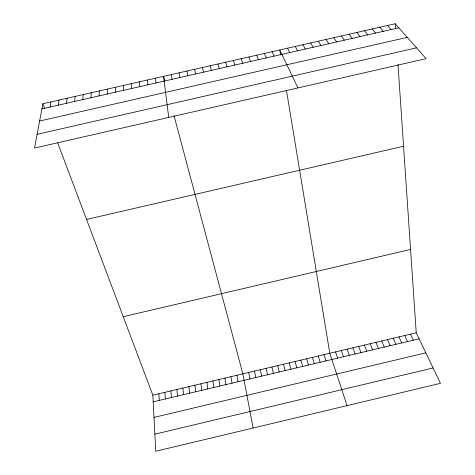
<?xml version="1.0" encoding="UTF-8"?>
<svg xmlns="http://www.w3.org/2000/svg" width="475" height="475" viewBox="0 0 475 475"><rect width="100%" height="100%" fill="white"/><g stroke="black" fill="none" stroke-linecap="round" stroke-linejoin="round"><path stroke-width="0.71" d="M115.377 92.198L115.401 87.275M107.231 94.044L107.362 89.104M99.085 95.897L99.317 90.927M90.933 97.749L91.271 92.756M82.775 99.602L83.22 94.584M74.617 101.454L75.163 96.413M66.453 103.312L67.106 98.242M58.282 105.165L59.042 100.071M50.107 107.023L50.973 101.905M42.904 103.734L34.538 148.063L426.093 58.663L395.224 23.75L42.904 103.734L44.709 108.52M153.995 417.4L425.838 352.848M154.862 434.18L433.087 367.971M152.843 395.17L416.231 332.809L440.462 383.343L155.747 451.25L152.843 395.17L57.683 142.916M153.188 401.838L419.11 338.823M123.239 316.7L410.56 249.428M86.551 219.438L403.548 146.247M41.931 108.882L398.81 27.805M39.645 121.012L407.265 37.365M37.133 134.312L416.527 47.838M387.558 25.49L391.044 29.569M379.881 27.235L383.272 31.332M372.21 28.975L375.499 33.102M364.527 30.721L367.721 34.871M356.844 32.466L359.937 36.634M349.155 34.212L352.153 38.404M341.466 35.958L344.363 40.173M333.771 37.703L336.567 41.943M326.07 39.449L328.771 43.718M318.369 41.2L320.969 45.487M310.662 42.946L313.168 47.262M302.955 44.697L305.36 49.038M295.242 46.449L297.546 50.813M287.523 48.201L289.726 52.588M297.926 87.928L279.805 49.952L280.624 54.922M410.483 334.168L413.309 340.195M404.73 335.528L407.503 341.572M272.08 51.71L274.087 56.139M398.976 336.894L401.696 342.95M393.223 338.253L395.883 344.327M387.463 339.619L390.076 345.699M264.355 53.461L266.255 57.92M381.704 340.979L384.257 347.082M375.945 342.344L378.444 348.46M256.619 55.219L258.424 59.696M370.185 343.71L372.626 349.838M364.42 345.076L366.807 351.215M358.649 346.441L360.982 352.598M248.888 56.97L250.592 61.477M352.883 347.807L355.157 353.976M347.112 349.173L349.333 355.359M241.146 58.728L242.755 63.258M341.335 350.538L343.502 356.737M335.564 351.91L337.672 358.12M233.403 60.485L234.911 65.039M347.059 405.62L329.787 353.275L286.514 90.666M324.003 354.641L326.004 360.887M318.22 356.012L320.168 362.271M225.661 62.249L227.062 66.821M312.437 357.384L314.325 363.654M306.654 358.75L308.489 365.037M217.906 64.006L219.213 68.608M300.865 360.121L302.64 366.421M295.076 361.493L296.798 367.804M164.855 81.225L163.554 76.344L168.732 117.426M174.034 115.657L242.873 373.855L253.116 428.028M289.287 362.864L290.949 369.194M210.152 65.764L211.357 70.389M283.492 364.236L285.101 370.577M277.697 365.608L279.247 371.967M202.398 67.527L203.502 72.176M271.896 366.979L273.392 373.35M266.095 368.357L267.538 374.739M260.294 369.728L261.678 376.129M194.637 69.291L195.641 73.963M254.487 371.1L255.817 377.518M248.68 372.477L249.957 378.907M186.871 71.054L187.773 75.751M236.888 375.268L238.046 381.728M230.898 376.687L232.002 383.159M179.105 72.817L179.906 77.538M224.907 378.106L225.952 384.596M218.916 379.525L219.901 386.027M171.333 74.581L172.033 79.325M212.919 380.944L213.845 387.463M206.922 382.363L207.789 388.9M200.919 383.782L201.732 390.331M194.916 385.207L195.67 391.768M188.913 386.626L189.608 393.205M155.539 78.167L156.037 82.959M182.905 388.051L183.546 394.642M176.896 389.47L177.478 396.079M147.517 79.984L147.909 84.805M170.887 390.895L171.41 397.522M164.873 392.32L165.336 398.958M395.224 23.75L395.568 28.809M397.997 64.523L416.231 332.809M158.858 393.745L159.262 400.395M139.496 81.807L139.781 86.652M131.468 83.63L131.652 88.498M123.435 85.452L123.518 90.345"/></g></svg>
